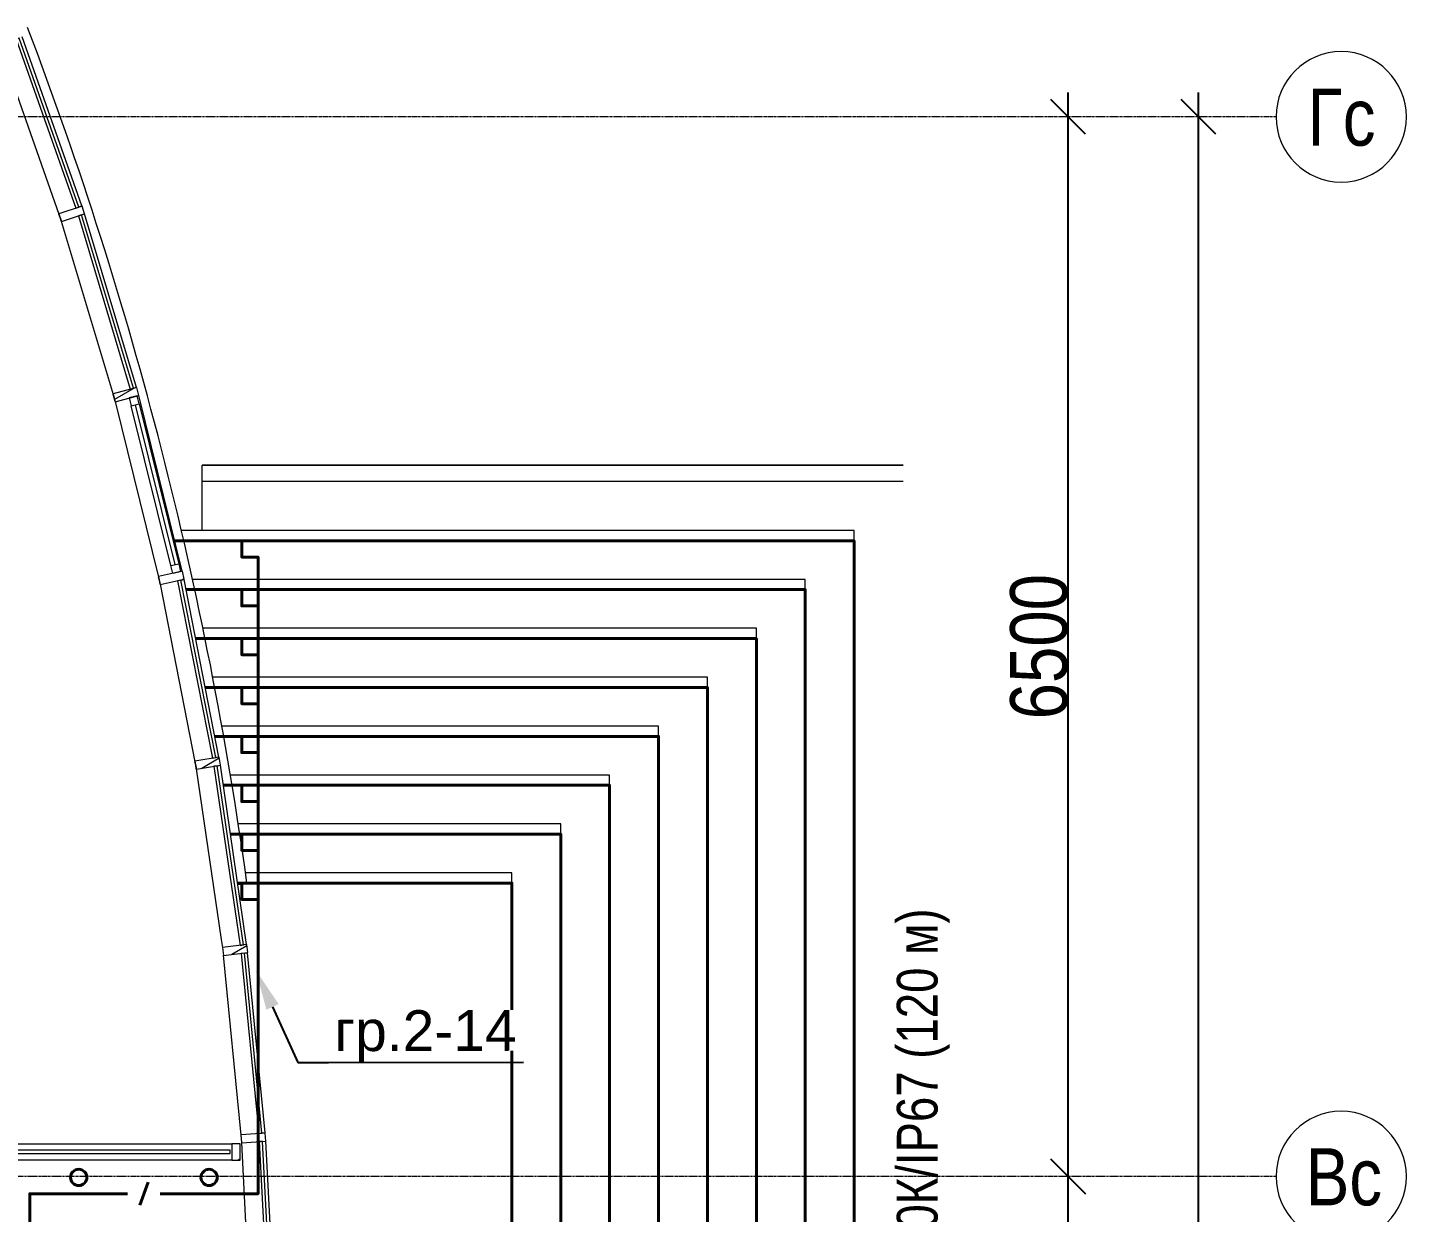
# Model space of a CAD drawing. Header units: metres. Extents: x 14298 to 227756, y -64870 to 286334.
# Drawn here: x 87799 to 96259, y -47506 to -40238 of the extents above; entities that cross this region are included whole.
import ezdxf
from ezdxf import colors
from ezdxf.entities.mleader import LeaderData, LeaderLine
from ezdxf.math import Vec2, Vec3

# ---------------------------------------------------------------- set-up
doc = ezdxf.new("R2010")
doc.units = ezdxf.units.M
doc.linetypes.add('ADSK_Линия сетки', pattern=[21, 12, -3, 3, -3])
doc.linetypes.add('Сверху', pattern=[3.96875, 2.38125, -1.5875])
for name, color, linetype, lineweight in [('A-ANNO-DIMS', 7, 'Continuous', 9), ('A-DETL-MBND', 7, 'Continuous', 5), ('A-DETL-THIN', 7, 'Continuous', 5), ('A-FLOR', 7, 'Continuous', 5), ('A-GLAZ', 7, 'Continuous', 5), ('A-GLAZ-CURT', 7, 'Continuous', 5), ('A-GLAZ-CWMG', 7, 'Continuous', 5), ('nadpisi', 84, 'Continuous', 13), ('S-GRID', 7, 'Continuous', 9), ('S-GRID-IDEN', 7, 'Continuous', 9), ('S-STRS', 7, 'Continuous', 5), ('раб осв', 7, 'Continuous', 40), ('ЭЛ.сети', 5, 'Continuous', 100)]:
    doc.layers.add(name, color=color, linetype=linetype, lineweight=lineweight)
doc.styles.add('Arial', font='arial.ttf', dxfattribs={"width": 0.8, "height": 2.5})
doc.styles.add('GOST Common_I', font='ARIALN.TTF', dxfattribs={"height": 350})
doc.styles.add('ISOPEUR', font='isocpeui.ttf')
doc.dimstyles.new('ADSK_Основной_3_5', dxfattribs={"dimscale": 304.8, "dimtxt": 352.000249, "dimasz": 0.695866, "dimexe": 0.492126, "dimexo": 0.984252, "dimgap": 0, "dimtad": 1, "dimdec": 3, "dimrnd": 0.001, "dimdsep": 46, "dimtxsty": 'GOST Common_I', "dimblk1": 'OBLIQUE', "dimblk2": 'OBLIQUE', "dimsah": 1, "dimcen": 0.09, "dimdle": 0.492126, "dimazin": 0, "dimtfac": 1, "dimtdec": 4, "dimtix": 1, "dimtmove": 0, "dimatfit": 3, "dimfxl": 1, "dimtvp": 1, "dimtolj": 1, "dimtzin": 0, "dimarcsym": 2})

# ---------------------------------------------------------------- blocks, each defined once
blk = doc.blocks.new('Лестницы 1 - Лестницы 1-1397826-1 этаж')
at = {"layer": 'S-STRS', "lineweight": 9}
for p, q in [((88870.5, -43023), (88870.5, -42923)), ((93170.5, -42923), (88870.5, -42923)), ((88870.5, -43323), (88870.5, -43023)), ((93170.5, -43023), (88870.5, -43023))]:
    blk.add_line(p, q, dxfattribs=at)
blk = doc.blocks.new('1709 КДП АПК АС_Крыльца_rvt-1-1 этаж')
at = {"layer": 'S-STRS', "lineweight": 9}
for p, q in [((92870.5, -43323), (88742.9, -43323)), ((92870.5, -54123), (92870.5, -43323)), ((92570.5, -43623), (88809.7, -43623)), ((92570.5, -53823), (92570.5, -43623)), ((92270.5, -43923), (88874.9, -43923)), ((92270.5, -53523), (92270.5, -43923)), ((91970.5, -44223), (88934, -44223)), ((91970.5, -53223), (91970.5, -44223)), ((91670.5, -44523), (88990.6, -44523)), ((91670.5, -52923), (91670.5, -44523)), ((91370.5, -44823), (89042.6, -44823)), ((91370.5, -52623), (91370.5, -44823)), ((91070.5, -45123), (89090.7, -45123)), ((91070.5, -52323), (91070.5, -45123)), ((90770.5, -45423), (89135.7, -45423)), ((90770.5, -52023), (90770.5, -45423))]:
    blk.add_line(p, q, dxfattribs=at)
at = {"layer": 'S-STRS', "linetype": 'Сверху', "lineweight": 9}
for p, q in [((92870.5, -43323), (88742.9, -43323)), ((92870.5, -54123), (92870.5, -43323)), ((92570.5, -43623), (88809.7, -43623)), ((92570.5, -53823), (92570.5, -43623)), ((92270.5, -43923), (88874.9, -43923)), ((92270.5, -53523), (92270.5, -43923)), ((91970.5, -44223), (88934, -44223)), ((91970.5, -53223), (91970.5, -44223)), ((91670.5, -44523), (88990.6, -44523)), ((91670.5, -52923), (91670.5, -44523)), ((91370.5, -44823), (89042.6, -44823)), ((91370.5, -52623), (91370.5, -44823)), ((91070.5, -45123), (89090.7, -45123)), ((91070.5, -52323), (91070.5, -45123)), ((90770.5, -45423), (89135.7, -45423)), ((90770.5, -52023), (90770.5, -45423))]:
    blk.add_line(p, q, dxfattribs=at)
at = {"lineweight": 9}
blk.add_blockref('Лестницы 1 - Лестницы 1-1397826-1 этаж', (0, 0), dxfattribs=at)
blk = doc.blocks.new('Системная панель - С остеклением-1173254-1 этаж')
at = {"layer": 'A-GLAZ-CURT', "lineweight": 13}
for p, q in [((550, 10), (-550, 10)), ((-550, 10), (-550, -10)), ((550, -10), (550, 10)), ((-550, -10), (550, -10))]:
    blk.add_line(p, q, dxfattribs=at)
blk = doc.blocks.new('Системная панель - С остеклением-1173255-1 этаж')
at = {"layer": 'A-GLAZ-CURT', "lineweight": 13}
for p, q in [((555.2, 10), (-555.2, 10)), ((-555.2, 10), (-555.2, -10)), ((555.2, -10), (555.2, 10)), ((-555.2, -10), (555.2, -10))]:
    blk.add_line(p, q, dxfattribs=at)
blk = doc.blocks.new('M_Тент витража777 - M_Тент витража одинарное справо-2656009-1 этаж')
at = {"layer": 'A-GLAZ', "lineweight": 13}
for p, q in [((-505.2, 20), (-555.2, 20)), ((-555.2, 20), (-555.2, -30)), ((-555.2, -30), (-555.2, 20)), ((-505.2, -30), (-505.2, 20)), ((505.2, -30), (505.2, 20)), ((505.2, 20), (555.2, 20)), ((555.2, 20), (555.2, -30)), ((555.2, 20), (555.2, -30)), ((-555.2, -30), (-505.2, -30)), ((-505.2, -4.6), (505.2, -4.6)), ((555.2, -30), (505.2, -30))]:
    blk.add_line(p, q, dxfattribs=at)
at = {"layer": 'A-GLAZ'}
for p, q in [((-505.2, 20), (505.2, 20)), ((505.2, -30), (-505.2, -30))]:
    blk.add_line(p, q, dxfattribs=at)
blk = doc.blocks.new('Системная панель - С остеклением-1277936-1 этаж')
at = {"layer": 'A-GLAZ-CURT', "lineweight": 13}
for p, q in [((480.1, 10), (-480.1, 10)), ((-480.1, 10), (-480.1, -10)), ((480.1, -10), (480.1, 10)), ((-480.1, -10), (480.1, -10))]:
    blk.add_line(p, q, dxfattribs=at)
blk = doc.blocks.new('Прямоугольный импост - 50 x 150мм-991992-1 этаж')
at = {"layer": 'A-GLAZ-CWMG'}
h = blk.add_hatch(dxfattribs=at)
h.set_pattern_fill('FP_25', color=256, style=0, pattern_type=2)
h.set_pattern_definition([(252.51, (-61788.04, 77173.4), (114.45233, -36.06472), [])])
h.paths.add_polyline_path([(25, 120), (25, -30), (-25, -30), (-25, 120)], flags=0)
at = {"layer": 'A-GLAZ-CWMG', "lineweight": 18}
for p, q in [((-25, -30), (-25, 120)), ((-25, 120), (25, 120)), ((25, 120), (25, -30)), ((25, -30), (-25, -30))]:
    blk.add_line(p, q, dxfattribs=at)
blk = doc.blocks.new('Прямоугольный импост - 50 x 150мм-V16-1 этаж')
at = {"layer": 'A-GLAZ-CWMG'}
h = blk.add_hatch(dxfattribs=at)
h.set_pattern_fill('FP_26', color=256, style=0, pattern_type=2)
h.set_pattern_definition([(255.29, (-64298.17, 74113.94), (116.06681, -30.47121), [])])
h.paths.add_polyline_path([(25, 120), (25, -30), (-25, -30), (-25, 120)], flags=0)
at = {"layer": 'A-GLAZ-CWMG', "lineweight": 18}
for p, q in [((-25, -30), (-25, 120)), ((-25, 120), (25, 120)), ((25, 120), (25, -30)), ((25, -30), (-25, -30))]:
    blk.add_line(p, q, dxfattribs=at)
blk = doc.blocks.new('Прямоугольный импост - 50 x 150мм-V17-1 этаж')
at = {"layer": 'A-GLAZ-CWMG', "lineweight": 18}
for p, q in [((-25, -30), (-25, 120)), ((-25, 120), (25, 120)), ((25, 120), (25, -30)), ((25, -30), (-25, -30))]:
    blk.add_line(p, q, dxfattribs=at)
blk = doc.blocks.new('Прямоугольный импост - 50 x 150мм-V21-1 этаж')
at = {"layer": 'A-GLAZ-CWMG'}
h = blk.add_hatch(dxfattribs=at)
h.set_pattern_fill('FP_30', color=256, style=0, pattern_type=2)
h.set_pattern_definition([(249.73, (-59132.47, 80107.52), (112.56846, -41.57334), [])])
h.paths.add_polyline_path([(25, 120), (25, -30), (-25, -30), (-25, 120)], flags=0)
at = {"layer": 'A-GLAZ-CWMG', "lineweight": 18}
for p, q in [((-25, -30), (-25, 120)), ((-25, 120), (25, 120)), ((25, 120), (25, -30)), ((25, -30), (-25, -30))]:
    blk.add_line(p, q, dxfattribs=at)
blk = doc.blocks.new('Прямоугольный импост - 50 x 150мм-V22-1 этаж')
at = {"layer": 'A-GLAZ-CWMG'}
h = blk.add_hatch(dxfattribs=at)
h.set_pattern_fill('FP_31', color=256, style=0, pattern_type=2)
h.set_pattern_definition([(246.95, (-56337.72, 82909.38), (110.41962, -46.98411), [])])
h.paths.add_polyline_path([(25, 120), (25, -30), (-25, -30), (-25, 120)], flags=0)
at = {"layer": 'A-GLAZ-CWMG', "lineweight": 18}
for p, q in [((-25, -30), (-25, 120)), ((-25, 120), (25, 120)), ((25, 120), (25, -30)), ((25, -30), (-25, -30))]:
    blk.add_line(p, q, dxfattribs=at)
blk = doc.blocks.new('Прямоугольный импост - 50 x 150мм-V24-1 этаж')
at = {"layer": 'A-GLAZ-CWMG'}
h = blk.add_hatch(dxfattribs=at)
h.set_pattern_fill('FP_33', color=256, style=0, pattern_type=2)
h.set_pattern_definition([(244.17, (-53410.37, 85572.4), (108.01089, -52.2843), [])])
h.paths.add_polyline_path([(25, 120), (25, -30), (-25, -30), (-25, 120)], flags=0)
at = {"layer": 'A-GLAZ-CWMG', "lineweight": 18}
for p, q in [((-25, -30), (-25, 120)), ((-25, 120), (25, 120)), ((25, 120), (25, -30)), ((25, -30), (-25, -30))]:
    blk.add_line(p, q, dxfattribs=at)
blk = doc.blocks.new('Прямоугольный импост - 50 x 150мм-1277930-1 этаж')
at = {"layer": 'A-GLAZ-CWMG'}
for p, q in [((89160.8, -49534.8), (89111.2, -50493.8)), ((89261, -50501.5), (89310.6, -49542.6)), ((89290.7, -49541.5), (89310.6, -49542.6)), ((89261, -50501.5), (89241.1, -50500.5))]:
    blk.add_line(p, q, dxfattribs=at)
blk = doc.blocks.new('Прямоугольный импост - 50 x 150мм-V28-1 этаж')
at = {"layer": 'A-GLAZ-CWMG'}
for p, q in [((89000.3, -45927.7), (89107.9, -47032.9)), ((89129.7, -45915.1), (89149.6, -45913.1)), ((89257.2, -47018.4), (89149.6, -45913.1)), ((89257.2, -47018.4), (89237.3, -47020.3))]:
    blk.add_line(p, q, dxfattribs=at)
blk = doc.blocks.new('Прямоугольный импост - 50 x 150мм-V29-1 этаж')
at = {"layer": 'A-GLAZ-CWMG'}
for p, q in [((88833.9, -44785.1), (88987.2, -45831)), ((88962.6, -44766.2), (88982.3, -44763.3)), ((89143.4, -45862.1), (88982.3, -44763.3)), ((88994.6, -45881), (88995, -45883.8)), ((89143.4, -45862.1), (89123.6, -45865))]:
    blk.add_line(p, q, dxfattribs=at)
blk = doc.blocks.new('Прямоугольный импост - 50 x 150мм-1003143-1 этаж')
at = {"layer": 'A-GLAZ-CWMG'}
for p, q in [((88602.7, -53962.3), (88336, -55040.3)), ((88481.6, -55076.3), (88748.3, -53998.3)), ((88719.5, -53991.2), (88748.3, -53998.3)), ((88481.6, -55076.3), (88452.8, -55069.2))]:
    blk.add_line(p, q, dxfattribs=at)
blk = doc.blocks.new('Прямоугольный импост - 50 x 150мм-1003193-1 этаж')
at = {"layer": 'A-GLAZ-CWMG'}
for p, q in [((87625.1, -40345.6), (87991.8, -41382.5)), ((88133.3, -41332.5), (87766.5, -40295.5)), ((88133.3, -41332.5), (88114.4, -41339.2))]:
    blk.add_line(p, q, dxfattribs=at)
blk = doc.blocks.new('Ось сетки - D8-1256827-1 этаж')
at = {"layer": 'S-GRID-IDEN'}
for start, end in [(360, 180), (180, 360)]:
    blk.add_arc((0, 0), 4, start, end, dxfattribs=at)
blk = doc.blocks.new('_Oblique')
at = {"color": 0, "linetype": 'ByBlock', "lineweight": -2}
blk.add_line((-0.5, -0.5), (0.5, 0.5), dxfattribs=at)
blk = doc.blocks.new('DIMBLOCK12-1 этаж')
at = {"layer": 'A-ANNO-DIMS', "color": 0, "lineweight": -2, "transparency": 16777216}
for p, q in [((94183.8, -50435.6), (94183.8, -47135.6)), ((94333.8, -47285.6), (94333.8, -47285.6)), ((94333.8, -50285.6), (94333.8, -50285.6))]:
    blk.add_line(p, q, dxfattribs=at)
at = {"layer": 'Defpoints', "color": 0, "transparency": 16777216}
for p in [(94033.8, -47285.6), (94183.8, -47285.6), (94033.8, -50285.6)]:
    blk.add_point(p, dxfattribs=at)
at = {"layer": 'A-ANNO-DIMS', "color": 0, "lineweight": -2, "transparency": 16777216, "xscale": 212.1, "yscale": 212.1, "zscale": 212.1}
for p, rotation in [((94183.8, -47285.6), 90), ((94183.8, -50285.6), 270)]:
    blk.add_blockref('_Oblique', p, dxfattribs=dict(at, rotation=rotation))
at = {"layer": 'A-ANNO-DIMS', "color": 0, "lineweight": 15, "transparency": 16777216, "insert": (94005.1, -48785.6), "char_height": 350, "width": 945.031, "attachment_point": 5, "rotation": 90, "style": 'GOST Common_I'}
blk.add_mtext('\\A1;3000', dxfattribs=at)
blk = doc.blocks.new('DIMBLOCK13-1 этаж')
at = {"layer": 'A-ANNO-DIMS', "color": 0, "lineweight": -2, "transparency": 16777216}
for p, q in [((94183.8, -47435.6), (94183.8, -40635.6)), ((94333.8, -40785.6), (94333.8, -40785.6)), ((94333.8, -47285.6), (94333.8, -47285.6))]:
    blk.add_line(p, q, dxfattribs=at)
at = {"layer": 'Defpoints', "color": 0, "transparency": 16777216}
for p in [(94033.8, -40785.6), (94183.8, -40785.6), (94033.8, -47285.6)]:
    blk.add_point(p, dxfattribs=at)
at = {"layer": 'A-ANNO-DIMS', "color": 0, "lineweight": -2, "transparency": 16777216, "xscale": 212.1, "yscale": 212.1, "zscale": 212.1}
for p, rotation in [((94183.8, -40785.6), 90), ((94183.8, -47285.6), 270)]:
    blk.add_blockref('_Oblique', p, dxfattribs=dict(at, rotation=rotation))
at = {"layer": 'A-ANNO-DIMS', "color": 0, "lineweight": 15, "transparency": 16777216, "insert": (94005.1, -44035.6), "char_height": 350, "width": 945.031, "attachment_point": 5, "rotation": 90, "style": 'GOST Common_I'}
blk.add_mtext('\\A1;6500', dxfattribs=at)
blk = doc.blocks.new('DIMBLOCK14-1 этаж')
at = {"layer": 'A-ANNO-DIMS', "color": 0, "lineweight": -2, "transparency": 16777216}
for p, q in [((94983.8, -56935.6), (94983.8, -40635.6)), ((95133.8, -40785.6), (95133.8, -40785.6)), ((95133.8, -56785.6), (95133.8, -56785.6))]:
    blk.add_line(p, q, dxfattribs=at)
at = {"layer": 'Defpoints', "color": 0, "transparency": 16777216}
for p in [(94833.8, -40785.6), (94983.8, -40785.6), (94833.8, -56785.6)]:
    blk.add_point(p, dxfattribs=at)
at = {"layer": 'A-ANNO-DIMS', "color": 0, "lineweight": -2, "transparency": 16777216, "xscale": 212.1, "yscale": 212.1, "zscale": 212.1}
for p, rotation in [((94983.8, -40785.6), 90), ((94983.8, -56785.6), 270)]:
    blk.add_blockref('_Oblique', p, dxfattribs=dict(at, rotation=rotation))
at = {"layer": 'A-ANNO-DIMS', "color": 0, "lineweight": 15, "transparency": 16777216, "insert": (94805.1, -48785.6), "char_height": 350, "width": 1116.855, "attachment_point": 5, "rotation": 90, "style": 'GOST Common_I'}
blk.add_mtext('\\A1;16000', dxfattribs=at)
blk = doc.blocks.new('Системная панель - С остеклением-2606881-1 этаж')
at = {"layer": 'A-GLAZ-CURT', "lineweight": 13}
for p, q in [((665, 10), (-665, 10)), ((-665, 10), (-665, -10)), ((665, -10), (665, 10)), ((-665, -10), (665, -10))]:
    blk.add_line(p, q, dxfattribs=at)
blk = doc.blocks.new('Прямоугольный импост - 50 x 100мм-1861680-1 этаж')
at = {"layer": 'A-GLAZ-CWMG'}
for p, q in [((87727.7, -50385.6), (89057.7, -50385.6)), ((89057.7, -50485.6), (87727.7, -50485.6))]:
    blk.add_line(p, q, dxfattribs=at)
blk = doc.blocks.new('Прямоугольный импост - 50 x 100мм-V71-1 этаж')
at = {"layer": 'A-GLAZ-CWMG'}
h = blk.add_hatch(dxfattribs=at)
h.set_pattern_fill('FP_133', color=256, style=0, pattern_type=2)
h.set_pattern_definition([(30, (-89107.65, 50435.64), (-60, 103.92305), [])])
h.paths.add_polyline_path([(0, -50), (0, 50), (-50, 50), (-50, -50)], flags=0)
at = {"layer": 'A-GLAZ-CWMG', "lineweight": 18}
for p, q in [((-50, 50), (-50, -50)), ((0, 50), (-50, 50)), ((0, -50), (0, 50)), ((-50, -50), (0, -50))]:
    blk.add_line(p, q, dxfattribs=at)

msp = doc.modelspace()

# ---------------------------------------------------------------- linework, layer by layer
at = {"lineweight": 13}
msp.add_line((88987.2334, -45830.9574), (88995.2004, -45880.8778), dxfattribs=at)
at = {"layer": 'A-DETL-MBND', "lineweight": 15}
msp.add_line((89089.5442, -45494.721), (89145.3648, -45486.9752), dxfattribs=at)
msp.add_arc((65373.1377, -48785.6443), 24000, 7.9, 20.86389569, dxfattribs=at)
at = {"layer": 'A-DETL-THIN', "lineweight": 15}
msp.add_line((88870.5461, -42922.9788), (93170.5451, -42922.9788), dxfattribs=at)
at = {"layer": 'A-FLOR', "lineweight": 15}
for p, q in [((87999.2055, -41403.3518), (87991.8467, -41382.5453)), ((88005.5401, -41424.4927), (87999.2055, -41403.3518)), ((88330.6226, -42509.4118), (88324.2828, -42488.2535)), ((88335.9288, -42530.8526), (88330.6226, -42509.4118)), ((88608.0089, -43630.2618), (88602.7027, -43608.8209)), ((88612.2689, -43651.9347), (88608.0089, -43630.2618)), ((88830.7062, -44763.2462), (88826.4462, -44741.5733)), ((88833.9101, -44785.1003), (88830.7062, -44763.2462)), ((89107.9273, -47032.9454), (89110.0857, -47055.1169)), ((89110.0857, -47055.1169), (89111.2361, -47077.3635))]:
    msp.add_line(p, q, dxfattribs=at)
at = {"layer": 'S-GRID', "linetype": 'ADSK_Линия сетки', "lineweight": 15}
for p, q in [((95458.7083, -40785.6443), (29247.2594, -40785.6443)), ((95458.7083, -47285.6443), (45468.1606, -47285.6443))]:
    msp.add_line(p, q, dxfattribs=at)
at = {"layer": 'раб осв', "color": 5}
for points in [[(88701.9965, -43385.6443), (92870.5461, -43385.6443), (92870.5461, -54185.6443), (88701.994, -54185.6443)], [(88771.7683, -53885.6443), (92570.5461, -53885.6443), (92570.5461, -43685.6443), (88771.765, -43685.6443)], [(88830.7324, -43985.6443), (92270.5461, -43985.6443), (92270.5461, -53585.6443), (88830.7337, -53585.6443)], [(88889.699, -53285.6443), (91970.5461, -53285.6443), (91970.5461, -44285.6443), (88889.6999, -44285.6443)], [(88948.6673, -44585.6443), (91670.5461, -44585.6443), (91670.5461, -52985.6443), (88948.6644, -52985.6443)], [(89000.2561, -52685.6443), (91370.5461, -52685.6443), (91370.5461, -44885.6443), (89000.2532, -44885.6443)], [(89044.2343, -52385.6443), (91070.5461, -52385.6443), (91070.5461, -45185.6443), (89044.2334, -45185.6443)], [(89088.2124, -52085.6443), (90770.5461, -52085.6443), (90770.5461, -45485.6443), (89088.2136, -45485.6443)]]:
    msp.add_lwpolyline(points, dxfattribs=at)
at = {"layer": 'раб осв', "color": 0, "lineweight": 40}
for points in [[(89213.096, -43785.6443), (89213.096, -43485.6443), (89113.096, -43485.6443), (89113.096, -43385.6443)], [(89213.096, -44085.6443), (89213.096, -44085.6443), (89213.096, -43785.6443), (89113.096, -43785.6443), (89113.096, -43685.6443)], [(89213.096, -44385.6443), (89213.096, -44085.6443), (89113.096, -44085.6443), (89113.096, -43985.6443)], [(89213.096, -44685.6443), (89213.096, -44685.6443), (89213.096, -44385.6443), (89113.096, -44385.6443), (89113.096, -44285.6443)], [(89213.096, -44985.6443), (89213.096, -44685.6443), (89113.096, -44685.6443), (89113.096, -44585.6443)], [(89213.096, -45285.6443), (89213.096, -44985.6443), (89113.096, -44985.6443), (89113.096, -44885.6443)], [(89213.096, -45585.6443), (89213.096, -45285.6443), (89113.096, -45285.6443), (89113.096, -45185.6443)], [(88613.096, -47391.4388), (89213.096, -47391.4388), (89213.096, -45585.8078), (89113.096, -45585.8078), (89113.096, -45485.6443)], [(87813.096, -47863.4193), (87813.096, -47391.4388), (87813.096, -47391.4388), (88413.096, -47391.4388)]]:
    msp.add_lwpolyline(points, dxfattribs=at)
at = {"layer": 'ЭЛ.сети', "color": 0, "lineweight": 40}
msp.add_lwpolyline([(88538.7475, -47320.9619), (88487.4445, -47461.9158)], dxfattribs=at)
for centre in [(88113.096, -47291.4388), (88913.096, -47291.4388)]:
    msp.add_circle(centre, 50, dxfattribs=at)

# ---------------------------------------------------------------- block references
at = {"lineweight": 13}
msp.add_blockref('1709 КДП АПК АС_Крыльца_rvt-1-1 этаж', (0, 0), dxfattribs=at)
at = {"layer": 'A-GLAZ', "lineweight": 15, "rotation": 283.9001901249787}
msp.add_blockref('M_Тент витража777 - M_Тент витража одинарное справо-2656009-1 этаж', (88585.8243, -43041.0034), dxfattribs=at)
at = {"layer": 'A-GLAZ-CURT', "lineweight": 15}
for name, p, rotation in [('Системная панель - С остеклением-1173254-1 этаж', (87921.6165, -40824.016), 289.4775356465812), ('Системная панель - С остеклением-1173255-1 этаж', (88279.8844, -41921.9229), 286.6801901249781), ('Системная панель - С остеклением-1173255-1 этаж', (88837.1274, -44173.6054), 281.120190124978), ('Системная панель - С остеклением-1173255-1 этаж', (89033.2024, -45317.0629), 278.3401901249783), ('Системная панель - С остеклением-1173255-1 этаж', (89173.5876, -46468.6845), 275.5601901249785), ('Системная панель - С остеклением-1277936-1 этаж', (89255.8935, -47550.6411), 272.9601901249777), ('Системная панель - С остеклением-2606881-1 этаж', (88377.6532, -47134.9002), 180)]:
    msp.add_blockref(name, p, dxfattribs=dict(at, rotation=rotation))
at = {"layer": 'A-GLAZ-CWMG', "lineweight": 15}
for name, p in [('Прямоугольный импост - 50 x 150мм-1003193-1 этаж', (0, 0)), ('Прямоугольный импост - 50 x 150мм-V29-1 этаж', (0, 0)), ('Прямоугольный импост - 50 x 150мм-V28-1 этаж', (0, 0)), ('Прямоугольный импост - 50 x 100мм-1861680-1 этаж', (-4.0923, 3300.7441)), ('Прямоугольный импост - 50 x 100мм-V71-1 этаж', (89103.5609, -47134.9002))]:
    msp.add_blockref(name, p, dxfattribs=at)
at = {"layer": 'A-GLAZ-CWMG', "lineweight": 15, "extrusion": (0, 0, -1)}
for name, p, rotation in [('Прямоугольный импост - 50 x 150мм-V17-1 этаж', (-88113.3373, -41366.0944), 251.9298098750221), ('Прямоугольный импост - 50 x 150мм-V16-1 этаж', (-88446.4315, -42477.7513), 254.7098098750218), ('Прямоугольный импост - 50 x 150мм-991992-1 этаж', (-88725.2171, -43604.2555), 257.4898098750213), ('Прямоугольный импост - 50 x 150мм-V21-1 этаж', (-88949.0378, -44742.9552), 260.2698098750216), ('Прямоугольный импост - 50 x 150мм-V22-1 этаж', (-89117.3669, -45891.1705), 263.0498098750217), ('Прямоугольный импост - 50 x 150мм-V24-1 этаж', (-89229.8082, -47046.1986), 265.829809875022)]:
    msp.add_blockref(name, p, dxfattribs=dict(at, rotation=rotation))
at = {"layer": 'A-GLAZ-CWMG', "lineweight": 15}
for name, p, rotation in [('Прямоугольный импост - 50 x 150мм-V28-1 этаж', (-8181.664, -13524.0878), 11.12000000000008), ('Прямоугольный импост - 50 x 150мм-1003143-1 этаж', (-15207.6689, -36119.9496), 27.7999999999996), ('Прямоугольный импост - 50 x 150мм-V28-1 этаж', (-4419.1851, -6563.4002), 5.560000000000159), ('Прямоугольный импост - 50 x 150мм-1277930-1 этаж', (-4683.0959, -7002.7488), 5.920000000000289)]:
    msp.add_blockref(name, p, dxfattribs=dict(at, rotation=rotation))
at = {"layer": 'S-GRID-IDEN', "lineweight": 15, "xscale": 99.99999999999993, "yscale": 99.99999999999993, "zscale": 99.99999999999993, "rotation": 89.99999999999982}
for p in [(95858.7083, -40785.6443), (95858.7083, -47285.6443)]:
    msp.add_blockref('Ось сетки - D8-1256827-1 этаж', p, dxfattribs=at)

# ---------------------------------------------------------------- texts
at = {"layer": 'nadpisi', "color": 0, "insert": (93132.1895, -54951.0645), "char_height": 250, "width": 12115.803415, "attachment_point": 1, "rotation": 90, "style": 'Arial'}
msp.add_mtext('\\pi2836.14182;LED STRIP Flexline 96/7.7 /450 4000К/IP67 (120 м)', dxfattribs=at)
at = {"layer": 'S-GRID-IDEN', "lineweight": 15, "char_height": 350, "attachment_point": 1, "style": 'GOST Common_I'}
for s, insert, width in [('Гс', (95654.4659, -40612.4041), 461.772), ('Вс', (95641.2659, -47112.4041), 493.8395)]:
    msp.add_mtext(s, dxfattribs=dict(at, insert=insert, width=width))

# ---------------------------------------------------------------- dimensions: what is measured, and where the dimension line sits
at = {"layer": 'A-ANNO-DIMS', "lineweight": 15}
for base, p1, p2, override, picture, middle in [((94183.8029, -40785.6443), (94033.8256, -47285.6443), (94033.8256, -40785.6443), {"dimpost": '<>', "dimfxl": 6500}, 'DIMBLOCK13-1 этаж', (94005.1024, -44035.6443)), ((94983.8029, -40785.6443), (94833.8256, -56785.6443), (94833.8256, -40785.6443), {"dimpost": '<>', "dimfxl": 16000}, 'DIMBLOCK14-1 этаж', (94805.1024, -48785.6443)), ((94183.8029, -47285.6443), (94033.8256, -50285.6443), (94033.8256, -47285.6443), {"dimpost": '<>', "dimfxl": 3000}, 'DIMBLOCK12-1 этаж', (94005.1024, -48785.6443))]:
    dim = msp.add_linear_dim(base=base, p1=p1, p2=p2, angle=90, dimstyle='ADSK_Основной_3_5', override=override, dxfattribs=at)
    dim.commit()
    dim.dimension.update_dxf_attribs({"geometry": picture, "text_midpoint": middle})

# ---------------------------------------------------------------- next in the draw order: leaders
at = {"layer": 'ЭЛ.сети', "color": 0, "lineweight": 5}
ml = msp.add_multileader_mtext('Standard', dxfattribs=at)
ml.set_content('{\\fArial|b0|i0|c204|p34;гр.2-14}', style='ISOPEUR')
ml.set_leader_properties()
ml.build(insert=Vec2(0, 0))
ml.multileader.update_dxf_attribs({"text_left_attachment_type": 6, "text_right_attachment_type": 6, "dogleg_length": 100, "arrow_head_size": 250})
ctx = ml.context
ctx.base_point, ctx.char_height, ctx.arrow_head_size, ctx.landing_gap_size, ctx.plane_origin, ctx.plane_x_axis, ctx.plane_y_axis = Vec3(89644.7958, -46586.1588), 250, 250, 37.4122, Vec3(30620.0928, -4185.1516), Vec3(0.999998436, 0.001768603), Vec3(-0.001768603, 0.999998436)
ctx.left_attachment, ctx.right_attachment = 6, 6
notes = []
notes.append((ctx, [(0, (1, 1, 0), (89457.7353, -46586.4896), (0.999998436, 0.001768603), 187.0608, [(0, [(89198.6044, -46017.9854)], 0, [])])]))
ctx.mtext.insert, ctx.mtext.text_direction, ctx.mtext.rotation, ctx.mtext.line_spacing_factor, ctx.mtext.flow_direction = Vec3(89681.643, -46266.6866), Vec3(0.999998436, 0.001768603), 0.001768604, 0.8, 5
ctx.mtext.has_bg_fill, ctx.mtext.bg_color, ctx.mtext.bg_scale_factor, ctx.mtext.bg_transparency, ctx.mtext.use_window_bg_color = 1, -1073741824, 1, 0, 1
for ctx, leaders in notes:
    for number, flags, end, landing, length, lines in leaders:
        leader = LeaderData()
        leader.index, (leader.has_last_leader_line, leader.has_dogleg_vector, leader.attachment_direction) = number, flags
        leader.last_leader_point, leader.dogleg_vector, leader.dogleg_length = Vec3(end), Vec3(landing), length
        for number, points, colour, breaks in lines:
            line = LeaderLine()
            line.index, line.vertices, line.color, line.breaks = number, Vec3.list(points), colors.encode_raw_color(colour), breaks
            leader.lines.append(line)
        ctx.leaders.append(leader)

doc.saveas('drawing.dxf')
